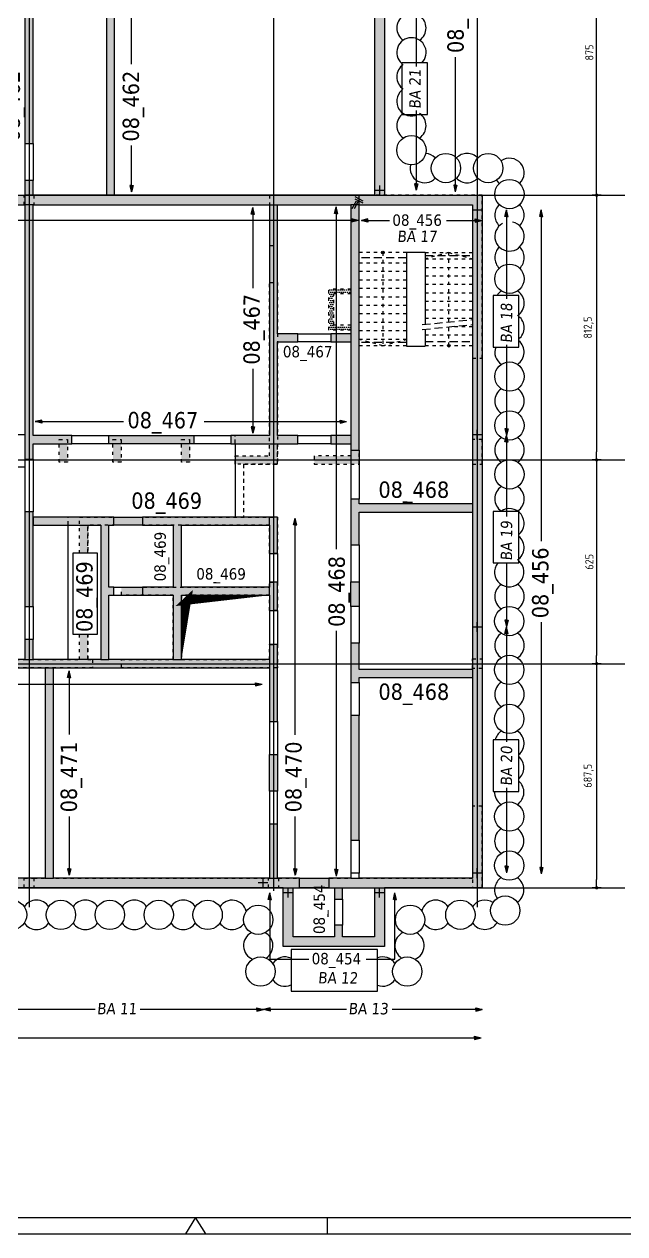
# Model space of a CAD drawing. Extents: x -95 to 84, y 0 to 59.
# Drawn here: x 36.79 to 55.21, y 0 to 37.11 of the extents above; entities that cross this region are included whole.
import ezdxf

# ---------------------------------------------------------------- set-up
doc = ezdxf.new("R2010")
doc.units = 0
for name, pattern in [('AUSGEZOGEN', [1000.01, 1000, 0.01]), ('DOT', [0.175, 0.05, -0.125]), ('HIDDEN', [0.375, 0.25, -0.125]), ('HIDDEN2', [0.187, 0.125, -0.062]), ('PUNKT', [0.175, 0.05, -0.125])]:
    doc.linetypes.add(name, pattern=pattern)
for name, color, linetype in [('1.UG', 7, 'Continuous'), ('ACHSEN', 7, 'Continuous'), ('AFU', 7, 'Continuous'), ('BETON', 7, 'Continuous'), ('Brüstung 1.UG', 7, 'Continuous'), ('DRUEBER', 7, 'Continuous'), ('grau_dunkel', 7, 'Continuous'), ('grau_mittel', 7, 'Continuous'), ('HILFE', 7, 'Continuous'), ('MASSE', 7, 'Continuous'), ('OBJEKT', 7, 'Continuous'), ('RAHMEN', 7, 'Continuous'), ('RND', 7, 'Continuous'), ('TEXT', 7, 'Continuous'), ('Verbau', 7, 'Continuous'), ('VERDECKT', 7, 'Continuous')]:
    doc.layers.add(name, color=color, linetype=linetype)
doc.layers.add('NOPLOT', color=7, linetype='Continuous', plot=False)
doc.styles.add('helv', font='tahoma.ttf')
doc.styles.add('txt', font='isocp.shx')
doc.dimstyles.new('DOT_I', dxfattribs={"dimtxt": 0.25, "dimasz": 0.25, "dimexe": 0.1, "dimexo": 0.3, "dimgap": 0.1, "dimtad": 1, "dimdec": 3, "dimzin": 3, "dimtxsty": 'txt', "dimblk": 'DOT', "dimblk1": 'DOT', "dimblk2": 'DOT', "dimsah": 1, "dimcen": 0.1, "dimse1": 1, "dimse2": 1, "dimazin": 0, "dimtfac": 1, "dimtdec": 4, "dimtix": 1, "dimtmove": 2, "dimatfit": 3, "dimfxl": 0, "dimtvp": 1, "dimtolj": 1, "dimtzin": 0, "dimarcsym": 0})

# ---------------------------------------------------------------- blocks, each defined once
blk = doc.blocks.new('DINA1')
at = {"layer": 'RAHMEN', "color": 5}
blk.add_line((2, 0.5), (83.6, 0.5), dxfattribs=at)
at = {"layer": 'RAHMEN', "color": 7, "linetype": 'Continuous'}
for p, q in [((42.05, 0.5), (41.74, 0)), ((42.36, 0), (42.05, 0.5))]:
    blk.add_line(p, q, dxfattribs=at)
at = {"layer": 'RAHMEN', "color": 7}
blk.add_line((46.1, 0), (46.1, 0.5), dxfattribs=at)
at = {"layer": 'RAHMEN'}
blk.add_line((0, 0), (84.1, 0), dxfattribs=at)
blk = doc.blocks.new('2.UG')
at = {"color": 0, "linetype": 'ByBlock', "lineweight": -2}
for points in [[(3.26, 29.035), (3.26, 29.035), (3.26, 31.635), (11.33, 31.635), (11.33, 29.975), (17.87, 29.975), (17.87, 33.05), (36.05, 33.05), (36.05, 21.25), (39.05, 21.25), (39.05, 0), (36.05, 0), (36.05, -1.8), (32.95, -1.8), (32.95, 0), (0, 0), (0, 14.175), (0.05, 14.175), (0.05, 29.035)], [(35.75, 29.675), (35.75, 21.25), (27.775, 21.25), (27.775, 27.48)], [(25.025, 27.3), (25.025, 22.835), (25.275, 22.835), (25.275, 27.05)], [(27.525, 27.05), (27.525, 21.25), (25.275, 21.25), (25.275, 21.7), (25.025, 21.7), (25.025, 13.155), (25.275, 13.155), (25.275, 13.625), (26.46, 13.625), (26.46, 13.875), (25.275, 13.875), (25.275, 20.95), (32.525, 20.95), (32.525, 13.875), (31.345, 13.875), (31.345, 13.625), (33.395, 13.625), (33.395, 13.875), (32.775, 13.875), (32.775, 16.75), (33.395, 16.75), (33.395, 17), (32.775, 17), (32.775, 20.95), (35.025, 20.95), (35.025, 17), (34.405, 17), (34.405, 16.75), (35.025, 16.75), (35.025, 13.875), (34.405, 13.875), (34.405, 13.625), (35.025, 13.625), (35.025, 13.425), (35.275, 13.425), (35.275, 20.95), (38.75, 20.95), (38.75, 11.775), (35.275, 11.775), (35.275, 11.925), (35.025, 11.925), (35.025, 10.525), (35.275, 10.525), (35.275, 11.525), (38.75, 11.525), (38.75, 6.7), (35.275, 6.7), (35.275, 7.5), (35.025, 7.5), (35.025, 6.3), (35.275, 6.3), (35.275, 6.45), (38.75, 6.45), (38.75, 0.3), (35.275, 0.3), (35.275, 0.45), (35.025, 0.45), (35.025, 0.3), (34.35, 0.3), (34.35, 0), (34.515, 0), (34.515, -0.35), (34.765, -0.35), (34.765, 0), (35.75, 0), (35.75, -1.5), (34.765, -1.5), (34.765, -1.15), (34.515, -1.15), (34.515, -1.5), (33.25, -1.5), (33.25, 0), (33.45, 0), (33.45, 0.3), (32.775, 0.3), (32.775, 1.955), (32.525, 1.955), (32.525, 0.3), (25.9, 0.3), (25.9, 6.75), (32.525, 6.75), (32.525, 5.1), (32.775, 5.1), (32.775, 7.46), (32.525, 7.46), (32.525, 7), (29.825, 7), (29.825, 8.975), (32.525, 8.975), (32.525, 8.51), (32.775, 8.51), (32.775, 9.375), (32.525, 9.375), (32.525, 9.225), (29.825, 9.225), (29.825, 11.125), (32.525, 11.125), (32.525, 10.26), (32.775, 10.26), (32.775, 11.375), (28.635, 11.375), (28.635, 11.125), (29.575, 11.125), (29.575, 9.225), (28.635, 9.225), (28.635, 8.975), (29.575, 8.975), (29.575, 7), (27.6, 7), (27.6, 8.975), (27.75, 8.975), (27.75, 9.225), (27.6, 9.225), (27.6, 11.125), (27.75, 11.125), (27.75, 11.375), (25.275, 11.375), (25.275, 11.53), (25.025, 11.53), (25.025, 8.63), (25.275, 8.63), (25.275, 11.125), (27.35, 11.125), (27.35, 7), (25.275, 7), (25.275, 7.62), (25.025, 7.62), (25.025, 7), (15.02, 7)], [(15.02, 6.75), (25.65, 6.75), (25.65, 0.3), (12.775, 0.3)]]:
    blk.add_lwpolyline(points, dxfattribs=at)
for points in [[(27.595, 13.875), (30.21, 13.875), (30.21, 13.625), (27.595, 13.625)], [(35.025, 9.39), (35.275, 9.39), (35.275, 8.635), (35.025, 8.635)], [(35.275, 5.29), (35.025, 5.29), (35.025, 1.46), (35.275, 1.46)], [(32.525, 4.09), (32.775, 4.09), (32.775, 2.965), (32.525, 2.965)]]:
    blk.add_lwpolyline(points, close=True, dxfattribs=at)
blk = doc.blocks.new('Pfeillinie')
at = {"layer": 'TEXT', "linetype": 'Continuous'}
blk.add_hatch(color=7, dxfattribs=at).paths.add_polyline_path([(0, 0), (-0.8, 0.2), (-0.8, 0), (-0.8, -0.2)])
at = {"layer": 'TEXT', "color": 7, "linetype": 'Continuous'}
for p, q in [((-0.8, 0), (-0.8, 0.2)), ((-0.8, 0.2), (0, 0)), ((-0.8, 0), (-0.8, -0.2)), ((-0.8, -0.2), (0, 0))]:
    blk.add_line(p, q, dxfattribs=at)
blk = doc.blocks.new('af-symbol')
at = {"layer": 'HILFE', "color": 102, "linetype": 'AUSGEZOGEN'}
for p, q in [((-0.165, -0.2), (0.051, 0.2)), ((-0.051, -0.2), (0.165, 0.2))]:
    blk.add_line(p, q, dxfattribs=at)
blk = doc.blocks.new('DOT')
at = {"layer": 'MASSE', "color": 7, "linetype": 'Continuous'}
for p, q in [((0, 0), (-1, 0)), ((0, 0.54), (0, -0.54))]:
    blk.add_line(p, q, dxfattribs=at)
at = {"layer": 'MASSE', "color": 7, "linetype": 'Continuous', "const_width": 0.2}
blk.add_lwpolyline([(-0.1, 0, 1), (0.1, 0, 1)], format="xyb", close=True, dxfattribs=at)
blk = doc.blocks.new('*D17')
at = {"layer": 'Defpoints', "color": 0, "linetype": 'AUSGEZOGEN', "transparency": 16777216}
for p in [(54.351, 40.616), (54.351, 40.616), (54.351, 31.866)]:
    blk.add_point(p, dxfattribs=at)
at = {"layer": 'MASSE', "color": 0, "linetype": 'AUSGEZOGEN', "lineweight": -2, "transparency": 16777216}
blk.add_line((54.351, 32.116), (54.351, 40.366), dxfattribs=at)
at = {"layer": 'MASSE', "color": 0, "linetype": 'AUSGEZOGEN', "lineweight": -2, "transparency": 16777216, "xscale": 0.25, "yscale": 0.25, "zscale": 0.25}
for p, rotation in [((54.351, 40.616), 90), ((54.351, 31.866), 270)]:
    blk.add_blockref('DOT', p, dxfattribs=dict(at, rotation=rotation))
at = {"layer": 'MASSE', "color": 0, "linetype": 'AUSGEZOGEN', "transparency": 16777216, "insert": (54.126, 36.241), "char_height": 0.25, "attachment_point": 5, "rotation": 90, "style": 'txt'}
blk.add_mtext('\\A1;875', dxfattribs=at)
blk = doc.blocks.new('*D18')
at = {"layer": 'Defpoints', "color": 0, "linetype": 'AUSGEZOGEN', "transparency": 16777216}
for p in [(54.351, 31.866), (54.351, 23.741), (54.351, 23.741)]:
    blk.add_point(p, dxfattribs=at)
at = {"layer": 'MASSE', "color": 0, "linetype": 'AUSGEZOGEN', "lineweight": -2, "transparency": 16777216}
blk.add_line((54.351, 31.616), (54.351, 23.991), dxfattribs=at)
at = {"layer": 'MASSE', "color": 0, "linetype": 'AUSGEZOGEN', "lineweight": -2, "transparency": 16777216, "xscale": 0.25, "yscale": 0.25, "zscale": 0.25}
for p, rotation in [((54.351, 31.866), 90), ((54.351, 23.741), 270)]:
    blk.add_blockref('DOT', p, dxfattribs=dict(at, rotation=rotation))
at = {"layer": 'MASSE', "color": 0, "linetype": 'AUSGEZOGEN', "transparency": 16777216, "insert": (54.107, 27.803), "char_height": 0.25, "attachment_point": 5, "rotation": 90, "style": 'txt'}
blk.add_mtext('\\A1;812,5', dxfattribs=at)
blk = doc.blocks.new('*D19')
at = {"layer": 'Defpoints', "color": 0, "linetype": 'AUSGEZOGEN', "transparency": 16777216}
for p in [(54.351, 23.741), (54.351, 17.491), (54.351, 17.491)]:
    blk.add_point(p, dxfattribs=at)
at = {"layer": 'MASSE', "color": 0, "linetype": 'AUSGEZOGEN', "lineweight": -2, "transparency": 16777216}
blk.add_line((54.351, 23.491), (54.351, 17.741), dxfattribs=at)
at = {"layer": 'MASSE', "color": 0, "linetype": 'AUSGEZOGEN', "lineweight": -2, "transparency": 16777216, "xscale": 0.25, "yscale": 0.25, "zscale": 0.25}
for p, rotation in [((54.351, 23.741), 90), ((54.351, 17.491), 270)]:
    blk.add_blockref('DOT', p, dxfattribs=dict(at, rotation=rotation))
at = {"layer": 'MASSE', "color": 0, "linetype": 'AUSGEZOGEN', "transparency": 16777216, "insert": (54.126, 20.616), "char_height": 0.25, "attachment_point": 5, "rotation": 90, "style": 'txt'}
blk.add_mtext('\\A1;625', dxfattribs=at)
blk = doc.blocks.new('*D20')
at = {"layer": 'Defpoints', "color": 0, "linetype": 'AUSGEZOGEN', "transparency": 16777216}
for p in [(54.351, 17.491), (54.351, 10.616), (54.351, 10.616)]:
    blk.add_point(p, dxfattribs=at)
at = {"layer": 'MASSE', "color": 0, "linetype": 'AUSGEZOGEN', "lineweight": -2, "transparency": 16777216}
blk.add_line((54.351, 17.241), (54.351, 10.866), dxfattribs=at)
at = {"layer": 'MASSE', "color": 0, "linetype": 'AUSGEZOGEN', "lineweight": -2, "transparency": 16777216, "xscale": 0.25, "yscale": 0.25, "zscale": 0.25}
for p, rotation in [((54.351, 17.491), 90), ((54.351, 10.616), 270)]:
    blk.add_blockref('DOT', p, dxfattribs=dict(at, rotation=rotation))
at = {"layer": 'MASSE', "color": 0, "linetype": 'AUSGEZOGEN', "transparency": 16777216, "insert": (54.107, 14.053), "char_height": 0.25, "attachment_point": 5, "rotation": 90, "style": 'txt'}
blk.add_mtext('\\A1;687,5', dxfattribs=at)

msp = doc.modelspace()

# ---------------------------------------------------------------- hatches: boundary and pattern name
at = {"layer": '1.UG', "linetype": 'DOT'}
h = msp.add_hatch(dxfattribs=at)
h.set_pattern_fill('DOTS', scale=0.06, double=1)
h.paths.add_polyline_path([(39.7751, 19.8406), (39.7751, 19.5906), (41.3651, 19.5906), (41.3651, 17.6156), (39.7751, 17.6156), (39.7751, 17.3656), (44.5651, 17.3656), (44.5651, 18.0756), (44.3151, 18.0756), (44.3151, 17.6156), (41.6151, 17.6156), (41.6151, 19.5906), (44.3151, 19.5906), (44.3151, 19.1256), (44.5651, 19.1256), (44.5651, 19.9903), (44.3151, 19.9903), (44.3151, 19.8406)], flags=17)
h.paths.add_polyline_path([(20.7401, 17.3656), (20.7401, 17.6156), (16.9751, 17.6156), (16.9751, 17.3656)], flags=17)
h.paths.add_polyline_path([(15.8651, 15.7426), (15.5651, 15.7426), (15.5651, 12.0156), (15.0901, 12.0156), (15.0901, 11.7156), (15.5651, 11.7156), (15.5651, 10.6156), (15.8651, 10.6156)])
h.paths.add_polyline_path([(11.4101, 17.7106), (11.4101, 17.4106), (11.8651, 17.4106), (11.8651, 10.6156), (12.0751, 10.6156), (12.0751, 11.7156), (12.6151, 11.7156), (12.6151, 12.0156), (12.0751, 12.0156), (12.0751, 17.7106)])
h.paths.add_polyline_path([(12.0751, 19.7606), (12.0751, 31.5656), (15.5651, 31.5656), (15.5651, 23.6156), (16.9401, 23.6156), (16.9401, 23.8656), (15.8151, 23.8656), (15.8151, 31.5656), (18.0651, 31.5656), (18.0651, 30.3256), (18.3151, 30.3256), (18.3151, 31.8656), (11.9151, 31.8656), (11.9151, 24.7906), (11.8651, 24.7906), (11.8651, 20.0606), (11.4101, 20.0606), (11.4101, 19.7606)])
h.paths.add_polyline_path([(18.3151, 29.1906), (18.0651, 29.1906), (18.0651, 23.6156), (18.3151, 23.6156)])
h.paths.add_polyline_path([(22.0901, 10.9156), (21.7901, 10.9156), (21.7901, 10.6156), (22.0901, 10.6156)])
h.paths.add_polyline_path([(29.2901, 10.9156), (29.2901, 10.6156), (29.5901, 10.6156), (29.5901, 10.9156)])
h.paths.add_polyline_path([(36.7901, 10.9156), (36.7901, 10.6156), (37.0901, 10.6156), (37.0901, 10.9156)])
h.paths.add_polyline_path([(44.5901, 10.6156), (44.5901, 10.9156), (44.2901, 10.9156), (44.2901, 10.6156)])
h.paths.add_polyline_path([(50.5401, 10.6156), (50.8401, 10.6156), (50.8401, 13.1156), (50.5401, 13.1156)])
h.paths.add_polyline_path([(50.5401, 17.6406), (50.5401, 17.3406), (50.8401, 17.3406), (50.8401, 17.6406)])
h.paths.add_polyline_path([(50.8401, 24.3656), (50.5401, 24.3656), (50.5401, 23.6156), (50.8401, 23.6156)])
h.paths.add_polyline_path([(50.8401, 31.8656), (44.3151, 31.8656), (44.3151, 30.3256), (44.5651, 30.3256), (44.5651, 31.5656), (46.8151, 31.5656), (46.8151, 23.8656), (45.6901, 23.8656), (45.6901, 23.6156), (47.0651, 23.6156), (47.0651, 31.5656), (50.5401, 31.5656), (50.5401, 26.8656), (50.8401, 26.8656)])
h.paths.add_polyline_path([(44.3151, 23.8656), (43.2651, 23.8656), (43.2651, 23.6156), (44.5651, 23.6156), (44.5651, 29.1906), (44.3151, 29.1906)])
h.paths.add_polyline_path([(41.6151, 23.6706), (41.8651, 23.6706), (41.8651, 24.3656), (41.6151, 24.3656)])
h.paths.add_polyline_path([(39.7651, 24.3656), (39.5151, 24.3656), (39.5151, 23.6706), (39.7651, 23.6706)])
h.paths.add_polyline_path([(38.1151, 24.3656), (37.8651, 24.3656), (37.8651, 23.6706), (38.1151, 23.6706)])
h.paths.add_polyline_path([(36.0151, 24.3656), (35.7651, 24.3656), (35.7651, 23.6706), (36.0151, 23.6706)])
h.paths.add_polyline_path([(34.1151, 23.6706), (34.3651, 23.6706), (34.3651, 24.3656), (34.1151, 24.3656)])
h.paths.add_polyline_path([(32.0151, 23.6706), (32.2651, 23.6706), (32.2651, 24.3656), (32.0151, 24.3656)])
h.paths.add_polyline_path([(30.3651, 23.6706), (30.6151, 23.6706), (30.6151, 24.3656), (30.3651, 24.3656)])
h.paths.add_polyline_path([(28.5151, 24.3656), (28.2651, 24.3656), (28.2651, 23.6706), (28.5151, 23.6706)])
h.paths.add_polyline_path([(26.6151, 23.6706), (26.8651, 23.6706), (26.8651, 24.3656), (26.6151, 24.3656)])
h.paths.add_polyline_path([(24.5151, 23.6706), (24.7651, 23.6706), (24.7651, 24.3656), (24.5151, 24.3656)])
h.paths.add_polyline_path([(23.1151, 24.3656), (22.8651, 24.3656), (22.8651, 23.6706), (23.1151, 23.6706)])
h.paths.add_polyline_path([(21.0151, 24.3656), (20.7651, 24.3656), (20.7651, 23.6706), (21.0151, 23.6706)])
h.paths.add_polyline_path([(22.0901, 31.8656), (21.7901, 31.8656), (21.7901, 31.5656), (22.0901, 31.5656)])
h.paths.add_polyline_path([(29.2901, 31.5656), (29.5901, 31.5656), (29.5901, 31.8656), (29.2901, 31.8656)])
h.paths.add_polyline_path([(37.0901, 31.8656), (36.7901, 31.8656), (36.7901, 31.5656), (37.0901, 31.5656)])
h.paths.add_polyline_path([(38.4901, 20.8778), (38.7401, 20.8778), (38.7401, 21.7406), (44.3151, 21.7406), (44.3151, 20.8753), (44.5651, 20.8753), (44.5651, 21.9906), (38.4901, 21.9906)])
h.paths.add_polyline_path([(38.7401, 18.4008), (38.4901, 18.4008), (38.4901, 17.6156), (26.4151, 17.6156), (26.4151, 21.7406), (27.6151, 21.7406), (27.6151, 21.9906), (24.8501, 21.9906), (24.8501, 21.7406), (25.0001, 21.7406), (25.0001, 20.5506), (22.1501, 20.5506), (22.1501, 21.7406), (23.9651, 21.7406), (23.9651, 21.9906), (15.5651, 21.9906), (15.5651, 17.3656), (15.9651, 17.3656), (15.9651, 17.6156), (15.8151, 17.6156), (15.8151, 21.7406), (21.9001, 21.7406), (21.9001, 17.6156), (21.7501, 17.6156), (21.7501, 17.3656), (22.3001, 17.3656), (22.3001, 17.6156), (22.1501, 17.6156), (22.1501, 20.3006), (25.2501, 20.3006), (25.2501, 21.7406), (26.1651, 21.7406), (26.1651, 17.6156), (23.3101, 17.6156), (23.3101, 17.3656), (38.8901, 17.3656), (38.8901, 17.6156), (38.7401, 17.6156)])
h = msp.add_hatch(dxfattribs=at)
h.set_pattern_fill('DOTS', scale=0.04, double=1)
h.paths.add_polyline_path([(46.1351, 27.7256), (46.8151, 27.7256), (46.8151, 27.8756), (46.2851, 27.8756), (46.2851, 28.8356), (46.8151, 28.8356), (46.8151, 28.9856), (46.1351, 28.9856)])
at = {"layer": 'Brüstung 1.UG', "linetype": 'DOT'}
h = msp.add_hatch(dxfattribs=at)
h.set_pattern_fill('DOTS', color=102, scale=0.06, double=1)
h.paths.add_polyline_path([(21.7901, 31.5656), (21.7901, 31.8656), (18.3151, 31.8656), (18.3151, 31.5656)])
h.paths.add_polyline_path([(29.2901, 31.5656), (29.2901, 31.8656), (22.0901, 31.8656), (22.0901, 31.5656)])
h.paths.add_polyline_path([(36.7901, 31.5656), (36.7901, 31.8656), (29.5901, 31.8656), (29.5901, 31.5656)])
h.paths.add_polyline_path([(44.3151, 31.5656), (44.3151, 31.8656), (37.0901, 31.8656), (37.0901, 31.5656)])
h.paths.add_polyline_path([(50.8401, 23.6156), (50.5401, 23.6156), (50.5401, 17.6406), (50.8401, 17.6406)])
h.paths.add_polyline_path([(50.8401, 17.3406), (50.5401, 17.3406), (50.5401, 13.1156), (50.8401, 13.1156)])
h.paths.add_polyline_path([(50.5401, 10.6156), (50.5401, 10.9156), (44.5901, 10.9156), (44.5901, 10.6156)])
h.paths.add_polyline_path([(44.2901, 10.6156), (44.2901, 10.9156), (37.0901, 10.9156), (37.0901, 10.6156)])
h.paths.add_polyline_path([(29.5901, 10.9156), (29.5901, 10.6156), (36.7901, 10.6156), (36.7901, 10.9156)])
h.paths.add_polyline_path([(29.2901, 10.6156), (29.2901, 10.9156), (22.0901, 10.9156), (22.0901, 10.6156)])
h.paths.add_polyline_path([(15.8651, 10.9156), (15.8651, 10.6156), (21.7901, 10.6156), (21.7901, 10.9156)])
at = {"layer": 'grau_mittel', "linetype": 'AUSGEZOGEN'}
h = msp.add_hatch(color=45, dxfattribs=at)
h.paths.add_polyline_path([(47.8401, 43.2156), (47.5401, 43.2156), (47.5401, 40.5906), (47.5401, 40.2906), (47.5401, 37.6156), (47.8401, 37.6156)])
h.paths.add_polyline_path([(47.5401, 32.0156), (47.8401, 32.0156), (47.8401, 37.6156), (47.5401, 37.6156)])
h = msp.add_hatch(color=120, dxfattribs=at)
h.paths.add_polyline_path([(37.0651, 37.6656), (39.3151, 37.6656), (39.3151, 31.8656), (39.5651, 31.8656), (39.5651, 38.0956), (39.3151, 38.0956), (39.3151, 37.9156), (36.8151, 37.9156), (36.8151, 33.4506), (37.0651, 33.4506)])
h.paths.add_polyline_path([(37.0651, 32.3156), (36.8151, 32.3156), (36.8151, 31.8656), (37.0651, 31.8656)])
for color, points in [(151, [(50.5401, 31.5656), (50.5401, 31.4156), (50.8401, 31.4156), (50.8401, 31.8656), (47.8401, 31.8656), (47.8401, 32.0156), (47.5401, 32.0156), (47.5401, 31.8656), (47.0651, 31.8656), (47.0651, 31.5656)]), (45, [(42.0001, 24.2406), (42.0001, 24.4906), (39.3851, 24.4906), (39.3851, 24.2406)]), (120, [(47.0651, 22.3906), (47.0651, 22.5406), (46.8151, 22.5406), (46.8151, 21.1406), (47.0651, 21.1406), (47.0651, 22.1406), (50.5401, 22.1406), (50.5401, 22.3906)]), (240, [(37.0651, 21.9906), (37.0651, 21.7406), (39.1401, 21.7406), (39.1401, 17.6156), (39.3901, 17.6156), (39.3901, 19.5906), (39.5401, 19.5906), (39.5401, 19.8406), (39.3901, 19.8406), (39.3901, 21.7406), (39.5401, 21.7406), (39.5401, 21.9906)]), (240, [(44.3151, 21.7406), (44.3151, 21.9906), (40.4251, 21.9906), (40.4251, 21.7406), (41.3651, 21.7405), (41.3651, 19.8406), (40.4251, 19.8406), (40.4251, 19.5906), (41.3651, 19.5906), (41.3651, 17.6156), (41.6151, 17.6156), (41.6151, 19.5906), (44.3151, 19.5906), (44.3151, 19.8406), (41.6151, 19.8406), (41.6151, 21.7406)]), (120, [(46.8151, 19.2506), (47.0651, 19.2506), (47.0651, 20.0056), (46.8151, 20.0056)]), (120, [(47.0651, 17.3156), (47.0651, 18.1156), (46.8151, 18.1156), (46.8151, 16.9156), (47.0651, 16.9156), (47.0651, 17.0656), (50.5401, 17.0656), (50.5401, 17.3156)]), (50, [(26.8101, 17.6156), (26.8101, 17.3656), (37.4401, 17.3656), (37.6901, 17.3656), (44.3151, 17.3656), (44.3151, 17.6156), (41.6151, 17.6156), (41.3651, 17.6156), (39.3901, 17.6156), (39.1401, 17.6156), (37.0651, 17.6156), (36.8151, 17.6156)]), (120, [(46.8151, 12.0756), (47.0651, 12.0756), (47.0651, 15.9056), (46.8151, 15.9056)]), (92, [(44.7401, 10.6156), (44.7401, 10.4656), (45.0401, 10.4656), (45.0401, 10.6156), (45.2401, 10.6156), (45.2401, 10.9156), (44.5651, 10.9156), (44.3151, 10.9156), (44.1151, 10.9156), (44.1151, 10.6156)]), (92, [(50.8401, 10.6156), (50.8401, 11.0656), (50.5401, 11.0656), (50.5401, 10.9156), (47.0651, 10.9156), (46.8151, 10.9156), (46.1401, 10.9156), (46.1401, 10.6156), (46.3051, 10.6156), (46.3051, 10.2656), (46.5551, 10.2656), (46.5551, 10.6156), (47.5401, 10.6156), (47.5401, 10.4656), (47.8401, 10.4656), (47.8401, 10.6156)]), (92, [(47.8401, 10.4656), (47.5401, 10.4656), (47.5401, 9.1156), (46.5551, 9.1156), (46.5551, 9.4656), (46.3051, 9.4656), (46.3051, 9.1156), (45.0401, 9.1156), (45.0401, 10.4656), (44.7401, 10.4656), (44.7401, 8.8156), (47.8401, 8.8156)])]:
    msp.add_hatch(color=color, dxfattribs=at).paths.add_polyline_path(points)
h = msp.add_hatch(color=45, dxfattribs=at)
h.paths.add_polyline_path([(36.8151, 31.0944), (37.0651, 31.0944), (37.0651, 31.5656), (36.8151, 31.5656)])
h.paths.add_polyline_path([(37.0651, 31.0944), (36.8151, 31.0944), (36.8151, 23.7706), (37.0651, 23.7706), (37.0651, 24.2406), (38.2501, 24.2406), (38.2501, 24.4906), (37.0651, 24.4906)])
h = msp.add_hatch(color=45, dxfattribs=at)
h.paths.add_polyline_path([(44.5651, 24.4906), (44.5651, 24.9163), (44.3151, 24.9163), (44.3151, 24.4906), (43.1351, 24.4906), (43.1351, 24.2406), (45.1851, 24.2406), (45.1851, 24.4906)])
h.paths.add_polyline_path([(44.5651, 27.3656), (45.1851, 27.3656), (45.1851, 27.6156), (44.5651, 27.6156), (44.5651, 31.0944), (44.3151, 31.0944), (44.3151, 24.9163), (44.5651, 24.9163)])
h.paths.add_polyline_path([(44.3151, 31.0944), (44.5651, 31.0944), (44.5651, 31.5656), (44.3151, 31.5656)])
h = msp.add_hatch(color=45, dxfattribs=at)
h.paths.add_polyline_path([(46.3648, 27.6156), (46.1951, 27.6156), (46.1951, 27.3656), (46.3648, 27.3656)])
h.paths.add_polyline_path([(46.8151, 27.3656), (46.8151, 27.6156), (46.3648, 27.6156), (46.3648, 27.3656)])
h = msp.add_hatch(color=45, dxfattribs=at)
h.paths.add_polyline_path([(46.3648, 24.4906), (46.1951, 24.4906), (46.1951, 24.2406), (46.3648, 24.2406)])
h.paths.add_polyline_path([(46.8151, 24.2406), (46.8151, 24.4906), (46.3648, 24.4906), (46.3648, 24.2406)])
h = msp.add_hatch(color=45, dxfattribs=at)
h.paths.add_polyline_path([(36.8151, 17.6156), (37.0651, 17.6156), (37.0651, 18.2356), (36.8151, 18.2356)])
h.paths.add_polyline_path([(37.0651, 21.7406), (37.0651, 21.9906), (37.0651, 22.1456), (36.8151, 22.1456), (36.8151, 19.2456), (37.0651, 19.2456)])
h = msp.add_hatch(color=50, dxfattribs=at)
h.paths.add_polyline_path([(44.3151, 20.8756), (44.5651, 20.8756), (44.5651, 21.9906), (44.3151, 21.9906), (44.3151, 21.7406)])
h.paths.add_polyline_path([(44.3151, 19.1256), (44.5651, 19.1256), (44.5651, 19.9906), (44.3151, 19.9906), (44.3151, 19.8406), (44.3151, 19.5906)])
h.paths.add_polyline_path([(44.5651, 18.0756), (44.3151, 18.0756), (44.3151, 17.6156), (44.3151, 17.3656), (44.3151, 15.7156), (44.5651, 15.7156)])
h.paths.add_polyline_path([(44.5651, 14.7056), (44.3151, 14.7056), (44.3151, 13.5806), (44.5651, 13.5806)])
h.paths.add_polyline_path([(44.5651, 12.5706), (44.3151, 12.5706), (44.3151, 10.9156), (44.5651, 10.9156)])
h = msp.add_hatch(color=170, dxfattribs=at)
h.paths.add_polyline_path([(37.4401, 10.9156), (37.6901, 10.9156), (37.6901, 16.858), (37.4401, 16.858)])
h.paths.add_polyline_path([(37.4401, 16.858), (37.6901, 16.858), (37.6901, 17.3656), (37.4401, 17.3656)])
h = msp.add_hatch(color=92, dxfattribs=at)
h.paths.add_polyline_path([(44.1151, 10.6156), (44.1151, 10.9156), (37.6901, 10.9156), (37.4401, 10.9156), (35.4401, 10.9156), (35.4401, 10.6156)])
h.paths.add_polyline_path([(35.4401, 10.6156), (35.4401, 10.9156), (26.8151, 10.9156), (26.8151, 10.6156)])
h.paths.add_polyline_path([(24.5651, 10.9156), (24.3151, 10.9156), (19.9401, 10.9156), (19.9401, 10.6156), (26.8151, 10.6156), (26.8151, 10.9156)])
h.paths.add_polyline_path([(19.9401, 10.6156), (19.9401, 10.9156), (18.3151, 10.9156), (18.0651, 10.9156), (12.1401, 10.9156), (12.1401, 11.0656), (11.7901, 11.0656), (11.7901, 10.6156)])

# ---------------------------------------------------------------- linework, layer by layer
at = {"layer": '1.UG', "color": 0, "linetype": 'DOT', "lineweight": -2}
for points in [[(36.7901, 31.8656), (37.0901, 31.8656), (37.0901, 31.5656), (36.7901, 31.5656)], [(37.8651, 24.3656), (38.1151, 24.3656), (38.1151, 23.6706), (37.8651, 23.6706)], [(39.5151, 24.3656), (39.7651, 24.3656), (39.7651, 23.6706), (39.5151, 23.6706)], [(41.6151, 24.3656), (41.8651, 24.3656), (41.8651, 23.6706), (41.6151, 23.6706)], [(50.8401, 24.3656), (50.5401, 24.3656), (50.5401, 23.6156), (50.8401, 23.6156)], [(50.5401, 17.6406), (50.8401, 17.6406), (50.8401, 17.3406), (50.5401, 17.3406)], [(50.5401, 10.6156), (50.8401, 10.6156), (50.8401, 13.1156), (50.5401, 13.1156)], [(36.7901, 10.9156), (37.0901, 10.9156), (37.0901, 10.6156), (36.7901, 10.6156)], [(44.2901, 10.9156), (44.5901, 10.9156), (44.5901, 10.6156), (44.2901, 10.6156)]]:
    msp.add_lwpolyline(points, close=True, dxfattribs=at)
for points in [[(50.8401, 26.8656), (50.8401, 31.8656), (44.3151, 31.8656), (44.3151, 30.3256), (44.5651, 30.3256), (44.5651, 31.5656), (46.8151, 31.5656), (46.8151, 23.8656), (45.6901, 23.8656), (45.6901, 23.6156), (47.0651, 23.6156), (47.0651, 31.5656), (50.5401, 31.5656), (50.5401, 26.8656), (50.8401, 26.8656)], [(44.3151, 29.1906), (44.5651, 29.1906), (44.5651, 23.6156), (43.2651, 23.6156), (43.2651, 23.8656), (44.3151, 23.8656), (44.3151, 29.1906)], [(15.5651, 21.9906), (23.9651, 21.9906), (23.9651, 21.7406), (22.1501, 21.7406), (22.1501, 20.5506), (25.0001, 20.5506), (25.0001, 21.7406), (24.8501, 21.7406), (24.8501, 21.9906), (27.6151, 21.9906), (27.6151, 21.7406), (26.4151, 21.7406), (26.4151, 17.6156), (38.4901, 17.6156), (38.4901, 18.4008)], [(38.7401, 18.4008), (38.7401, 17.6156), (38.8901, 17.6156), (38.8901, 17.3656), (23.3101, 17.3656), (23.3101, 17.6156), (26.1651, 17.6156), (26.1651, 21.7406), (25.2501, 21.7406), (25.2501, 20.3006), (22.1501, 20.3006), (22.1501, 17.6156), (22.3001, 17.6156), (22.3001, 17.3656), (21.7501, 17.3656), (21.7501, 17.6156), (21.9001, 17.6156), (21.9001, 21.7406), (15.8151, 21.7406), (15.8151, 17.6156), (15.9651, 17.6156), (15.9651, 17.3656), (15.5651, 17.3656), (15.5651, 21.9906)], [(38.4901, 20.8778), (38.4901, 21.9906), (44.5651, 21.9906), (44.5651, 20.8753), (44.3151, 20.8753), (44.3151, 21.7406), (38.7401, 21.7406), (38.7401, 20.8778)], [(39.7751, 19.8406), (44.3151, 19.8406), (44.3151, 19.9903), (44.5651, 19.9903), (44.5651, 19.1256), (44.3151, 19.1256), (44.3151, 19.5906), (41.6151, 19.5906), (41.6151, 17.6156), (44.3151, 17.6156), (44.3151, 18.0756), (44.5651, 18.0756), (44.5651, 17.3656), (39.7751, 17.3656), (39.7751, 17.6156), (41.3651, 17.6156), (41.3651, 19.5906), (39.7751, 19.5906), (39.7751, 19.8406)]]:
    msp.add_lwpolyline(points, dxfattribs=at)
at = {"layer": 'ACHSEN', "color": 140, "linetype": 'AUSGEZOGEN'}
for p, q in [((36.9401, 47.7202), (36.9401, 10.0234)), ((44.4401, 47.7202), (44.4401, 10.5245)), ((50.6901, 47.7202), (50.6901, 10.0234)), ((10.1401, 31.8656), (55.2147, 31.8656)), ((10.1401, 23.7406), (55.2147, 23.7406)), ((10.1401, 17.4906), (55.2147, 17.4906)), ((10.1401, 10.6156), (55.2147, 10.6156))]:
    msp.add_line(p, q, dxfattribs=at)
at = {"layer": 'AFU', "color": 102, "linetype": 'AUSGEZOGEN'}
for p, q in [((47.5401, 32.0156), (47.8401, 32.0156)), ((47.5401, 32.0156), (47.8401, 32.0156)), ((47.0651, 31.5656), (46.8151, 31.5656)), ((47.0651, 31.5656), (47.0651, 31.8656)), ((50.5401, 31.4156), (50.8401, 31.4156)), ((50.8401, 24.5156), (50.5401, 24.5156)), ((50.8401, 18.6156), (50.5401, 18.6156)), ((44.1151, 10.9156), (44.1151, 10.6156)), ((50.8401, 11.0656), (50.5401, 11.0656)), ((45.0401, 10.4656), (44.7401, 10.4656)), ((47.8401, 10.4656), (47.5401, 10.4656))]:
    msp.add_line(p, q, dxfattribs=at)
at = {"layer": 'AFU', "color": 5, "linetype": 'AUSGEZOGEN'}
for p, q in [((47.6901, 32.1656), (47.6901, 31.8656)), ((47.6901, 32.1656), (47.6901, 31.8656)), ((50.6901, 31.5656), (50.6901, 31.2656)), ((50.6901, 24.3656), (50.6901, 24.6656)), ((50.6901, 18.4656), (50.6901, 18.7656)), ((50.6901, 10.9156), (50.6901, 11.2156)), ((44.2651, 10.7656), (43.9651, 10.7656)), ((44.8901, 10.3156), (44.8901, 10.6156)), ((47.6901, 10.3156), (47.6901, 10.6156))]:
    msp.add_line(p, q, dxfattribs=at)
at = {"layer": 'Brüstung 1.UG', "color": 102, "linetype": 'DOT'}
for p, q in [((37.0901, 31.8656), (44.3151, 31.8656)), ((37.0901, 31.5656), (44.3151, 31.5656)), ((50.5401, 23.6156), (50.5401, 17.6406)), ((50.8401, 23.6156), (50.8401, 17.6406)), ((50.5401, 17.3406), (50.5401, 13.1156)), ((50.8401, 17.3406), (50.8401, 13.1156)), ((37.0901, 10.9156), (44.2901, 10.9156)), ((44.5901, 10.9156), (50.5401, 10.9156)), ((44.2901, 10.6156), (37.0901, 10.6156)), ((44.5901, 10.6156), (50.5401, 10.6156))]:
    msp.add_line(p, q, dxfattribs=at)
at = {"layer": 'DRUEBER', "color": 7, "linetype": 'DOT'}
for p, q in [((48.5151, 30.1056), (47.0651, 30.1056)), ((47.7901, 30.1056), (47.7901, 27.2456)), ((49.0901, 30.1056), (50.5401, 30.1056)), ((49.8151, 30.1056), (49.0901, 29.9106)), ((49.8151, 27.9862), (49.8151, 30.1056)), ((49.8151, 30.1056), (50.5401, 29.9106)), ((48.5151, 29.7806), (47.0651, 29.7806)), ((49.0901, 29.9106), (50.5401, 29.9106)), ((48.5151, 29.5206), (47.0651, 29.5206)), ((49.0901, 29.6506), (50.5401, 29.6506)), ((49.0901, 29.3906), (50.5401, 29.3906)), ((48.5151, 29.2606), (47.0651, 29.2606)), ((48.5151, 29.0006), (47.0651, 29.0006)), ((49.0901, 29.1306), (50.5401, 29.1306)), ((48.5151, 28.7406), (47.0651, 28.7406)), ((49.0901, 28.8706), (50.5401, 28.8706)), ((49.0901, 28.6106), (50.5401, 28.6106)), ((48.5151, 28.4806), (47.0651, 28.4806)), ((48.5151, 28.2206), (47.0651, 28.2206)), ((49.0901, 28.3506), (50.5401, 28.3506)), ((48.5151, 27.9606), (47.0651, 27.9606)), ((49.0901, 28.0906), (50.5401, 28.0906)), ((48.5151, 27.7006), (47.0651, 27.7006)), ((50.5401, 27.5706), (49.0901, 27.5706)), ((49.8151, 27.2456), (49.8151, 27.8245)), ((50.5401, 27.8306), (49.877, 27.8306)), ((48.5151, 27.4406), (47.0651, 27.4406)), ((47.7901, 27.2456), (47.0651, 27.4406)), ((48.5151, 27.2456), (47.0651, 27.2456)), ((47.7901, 27.2456), (48.5151, 27.4406)), ((50.5401, 27.2456), (49.0901, 27.2456))]:
    msp.add_line(p, q, dxfattribs=at)
at = {"layer": 'DRUEBER', "color": 7, "linetype": 'PUNKT'}
for p, q in [((46.1351, 27.7256), (46.1351, 28.9856)), ((46.8151, 28.9856), (46.1351, 28.9856)), ((46.2851, 27.8756), (46.2851, 28.8356)), ((46.8151, 28.8356), (46.2851, 28.8356)), ((46.8151, 27.8756), (46.2851, 27.8756)), ((46.8151, 27.7256), (46.1351, 27.7256))]:
    msp.add_line(p, q, dxfattribs=at)
at = {"layer": 'grau_dunkel', "color": 21}
msp.add_lwpolyline([(44.3151, 19.5906, 0, 0.31, 0), (41.624, 19.4359, 0, 0, 0), (41.7756, 19.5775, 0.3221, 0, 0), (41.6151, 17.6156, 0, 0, 0)], format="xyseb", dxfattribs=at)
at = {"layer": 'grau_mittel', "color": 120, "linetype": 'AUSGEZOGEN'}
for p, q in [((37.0651, 31.8656), (36.8151, 31.8656)), ((39.5651, 31.8656), (39.3151, 31.8656)), ((50.5401, 22.3906), (50.5401, 22.1406)), ((50.5401, 22.3906), (50.5401, 22.1406)), ((50.5401, 17.3156), (50.5401, 17.0656)), ((50.5401, 17.3156), (50.5401, 17.0656))]:
    msp.add_line(p, q, dxfattribs=at)
at = {"layer": 'grau_mittel', "color": 30, "linetype": 'AUSGEZOGEN'}
for p, q in [((37.0651, 31.5656), (36.8151, 31.5656)), ((44.3151, 31.5656), (44.5651, 31.5656))]:
    msp.add_line(p, q, dxfattribs=at)
at = {"layer": 'grau_mittel', "color": 45, "linetype": 'AUSGEZOGEN'}
for p, q in [((37.0651, 31.5656), (36.8151, 31.5656)), ((46.8151, 27.6156), (46.8151, 27.3656)), ((46.8151, 24.4906), (46.8151, 24.2406)), ((37.0651, 21.9906), (37.0651, 21.7406))]:
    msp.add_line(p, q, dxfattribs=at)
at = {"layer": 'grau_mittel', "color": 240, "linetype": 'AUSGEZOGEN'}
for p, q in [((37.0651, 21.7406), (37.0651, 21.9906)), ((44.3151, 21.7406), (44.3151, 21.9906)), ((44.3151, 19.5906), (44.3151, 19.8406)), ((39.1401, 17.6156), (39.3901, 17.6156)), ((41.3651, 17.6156), (41.6151, 17.6156))]:
    msp.add_line(p, q, dxfattribs=at)
at = {"layer": 'grau_mittel', "color": 50, "linetype": 'AUSGEZOGEN'}
for p, q in [((44.3151, 21.7406), (44.3151, 21.9906)), ((44.3151, 19.5906), (44.3151, 19.8406)), ((36.8151, 17.6156), (37.0651, 17.6156)), ((39.1401, 17.6156), (39.3901, 17.6156)), ((41.3651, 17.6156), (41.6151, 17.6156)), ((44.3151, 17.6156), (44.3151, 17.3656))]:
    msp.add_line(p, q, dxfattribs=at)
at = {"layer": 'grau_mittel', "color": 181, "linetype": 'AUSGEZOGEN'}
for p, q in [((37.4401, 17.3656), (37.6901, 17.3656)), ((37.4401, 10.9156), (37.6901, 10.9156))]:
    msp.add_line(p, q, dxfattribs=at)
at = {"layer": 'grau_mittel', "color": 80, "linetype": 'AUSGEZOGEN'}
for p, q in [((44.3151, 10.9156), (44.5651, 10.9156)), ((46.8151, 10.9156), (47.0651, 10.9156))]:
    msp.add_line(p, q, dxfattribs=at)
at = {"layer": 'grau_mittel', "color": 240, "linetype": 'AUSGEZOGEN'}
msp.add_solid([(36.8151, 31.8656), (36.8151, 31.5656), (47.0651, 31.8656), (47.0651, 31.5656)], dxfattribs=at)
at = {"layer": 'grau_mittel', "color": 120, "linetype": 'AUSGEZOGEN'}
msp.add_solid([(46.8151, 31.5656), (47.0651, 31.5656), (46.8151, 24.0406), (47.0651, 24.0406)], dxfattribs=at)
at = {"layer": 'grau_mittel', "color": 151, "linetype": 'AUSGEZOGEN'}
msp.add_solid([(50.5401, 31.4156), (50.8401, 31.4156), (50.5401, 11.0656), (50.8401, 11.0656)], dxfattribs=at)
at = {"layer": 'HILFE', "color": 102, "linetype": 'HIDDEN'}
for p, q in [((49.0008, 27.8939), (50.5401, 28.0466)), ((49.0008, 27.7436), (50.5401, 27.8964))]:
    msp.add_line(p, q, dxfattribs=at)
at = {"layer": 'NOPLOT', "color": 191, "linetype": 'AUSGEZOGEN'}
for points in [[(48.3708, 34.3407), (49.1585, 34.3407), (49.1585, 35.9231), (48.3708, 35.9231)], [(51.1742, 27.2052), (51.9618, 27.2052), (51.9618, 28.7877), (51.1742, 28.7877)], [(51.1742, 20.5819), (51.9618, 20.5819), (51.9618, 22.1644), (51.1742, 22.1644)], [(38.2821, 18.4008), (39.0394, 18.4008), (39.0394, 20.8778), (38.2821, 20.8778)], [(51.1742, 13.5684), (51.9618, 13.5684), (51.9618, 15.1508), (51.1742, 15.1508)], [(44.9789, 7.4458), (47.6309, 7.4458), (47.6309, 8.7254), (44.9789, 8.7254)]]:
    msp.add_lwpolyline(points, close=True, dxfattribs=at)
at = {"layer": 'OBJEKT', "color": 7, "linetype": 'AUSGEZOGEN'}
for p, q in [((36.8151, 33.4506), (36.8151, 32.3156)), ((37.0651, 33.4506), (37.0651, 32.3156)), ((34.5901, 31.5656), (36.8151, 31.5656)), ((48.5151, 30.1156), (48.5151, 27.2356)), ((48.5151, 30.1156), (49.0901, 30.1156)), ((49.0901, 30.1156), (49.0901, 27.9027)), ((45.1851, 27.6156), (46.1951, 27.6156)), ((49.0901, 27.7525), (49.0901, 27.2356)), ((46.1951, 27.3656), (45.1851, 27.3656)), ((48.5151, 27.2356), (49.0901, 27.2356)), ((34.5901, 24.5206), (36.8151, 24.5206)), ((38.2501, 24.4906), (39.3851, 24.4906)), ((39.3851, 24.2406), (38.2501, 24.2406)), ((42.0001, 24.4906), (43.1351, 24.4906)), ((43.1351, 24.2406), (42.0001, 24.2406)), ((43.2651, 24.2406), (43.2651, 21.9906)), ((45.1851, 24.4906), (46.1951, 24.4906)), ((46.1951, 24.2406), (45.1851, 24.2406)), ((36.8151, 23.7706), (36.8151, 22.1456)), ((37.0651, 23.7706), (37.0651, 22.1456)), ((46.8151, 24.0406), (46.8151, 22.5406)), ((47.0651, 24.0406), (47.0651, 22.5406)), ((36.8151, 23.5206), (34.5901, 23.5206)), ((39.5401, 21.9906), (40.4251, 21.9906)), ((38.14, 17.6156), (38.14, 21.7406)), ((40.4251, 21.7406), (39.5401, 21.7406)), ((44.3151, 20.8756), (44.3151, 19.9906)), ((44.5651, 20.8756), (44.5651, 19.9906)), ((46.8151, 21.1406), (46.8151, 20.0056)), ((47.0651, 21.1406), (47.0651, 20.0056)), ((39.5401, 19.8406), (40.4251, 19.8406)), ((39.5401, 19.5906), (40.4251, 19.5906)), ((36.8151, 19.2456), (36.8151, 18.2356)), ((37.0651, 19.2456), (37.0651, 18.2356)), ((44.3151, 19.1256), (44.3151, 18.0756)), ((44.5651, 19.1256), (44.5651, 18.0756)), ((46.8151, 19.2506), (46.8151, 18.1156)), ((47.0651, 19.2506), (47.0651, 18.1156)), ((46.8151, 16.9156), (46.8151, 15.9056)), ((47.0651, 16.9156), (47.0651, 15.9056)), ((44.3151, 15.7156), (44.3151, 14.7056)), ((44.5651, 15.7156), (44.5651, 14.7056)), ((44.3151, 13.5806), (44.3151, 12.5706)), ((44.5651, 12.5706), (44.5651, 13.5806)), ((46.8151, 12.0756), (46.8151, 11.0656)), ((47.0651, 12.0756), (47.0651, 11.0656)), ((45.2401, 10.9156), (46.1401, 10.9156)), ((46.1401, 10.6156), (45.2401, 10.6156)), ((46.3051, 10.2656), (46.3051, 9.4656)), ((46.5551, 10.2656), (46.5551, 9.4656))]:
    msp.add_line(p, q, dxfattribs=at)
at = {"layer": 'OBJEKT', "color": 7, "linetype": 'HIDDEN2'}
for p, q in [((34.5901, 31.8656), (37.0651, 31.8656)), ((43.2651, 24.2406), (43.2651, 24.4906)), ((44.5651, 23.6156), (44.5651, 24.2406)), ((43.5151, 23.6156), (43.5151, 21.9906)), ((43.5151, 23.6156), (44.5651, 23.6156)), ((38.14, 21.7406), (38.14, 21.9906)), ((38.7401, 20.8778), (38.7401, 21.7406)), ((38.7401, 17.6156), (38.7401, 18.4008))]:
    msp.add_line(p, q, dxfattribs=at)
at = {"layer": 'OBJEKT', "color": 7, "linetype": 'AUSGEZOGEN'}
for centre in [(47.7901, 30.1056), (49.8151, 27.2456)]:
    msp.add_circle(centre, 0.04, dxfattribs=at)
at = {"layer": 'RND', "color": 102, "linetype": 'AUSGEZOGEN'}
for points in [[(40.0833, 35.8803), (40.0833, 40.1829)], [(48.8131, 37.6156), (48.8131, 35.8112)], [(50.016, 36.1009), (50.016, 31.9719)], [(48.8131, 34.4585), (48.8131, 32.0156)], [(40.0833, 31.9635), (40.0833, 33.3855)], [(43.8063, 31.4856), (43.8063, 29.0147)], [(46.3648, 31.5038), (46.3648, 21.0013)], [(51.5866, 31.4146), (51.5866, 28.6836)], [(52.6535, 31.4143), (52.6535, 21.2522)], [(32.9525, 31.0944), (47.0344, 31.0944)], [(47.136, 31.0862), (47.9974, 31.0862)], [(49.7438, 31.0862), (50.8279, 31.0862)], [(51.5866, 27.2731), (51.5866, 24.4941)], [(43.8063, 26.5398), (43.8063, 24.5611)], [(37.1301, 24.9163), (39.8348, 24.9163)], [(42.3098, 24.9163), (46.6825, 24.9163)], [(51.5866, 24.4941), (51.5866, 22.0019)], [(45.1019, 15.3127), (45.1019, 21.9548)], [(51.5866, 20.5952), (51.5866, 18.6217)], [(51.5866, 18.6217), (51.5866, 15.0942)], [(52.6535, 18.7604), (52.6535, 11.0404)], [(46.3648, 18.4954), (46.3648, 10.9743)], [(38.1734, 17.2722), (38.1734, 15.3151)], [(32.9731, 16.858), (44.0909, 16.858)], [(51.5866, 13.6866), (51.5866, 11.0748)], [(38.1734, 12.8069), (38.1734, 11.002)], [(45.1019, 11.0012), (45.1019, 12.8068)], [(44.3248, 10.4602), (44.3248, 8.4283), (45.5223, 8.4283)], [(47.2818, 8.4283), (48.1651, 8.4283), (48.1651, 10.4593)], [(38.9688, 6.8794), (35.4489, 6.8794)], [(44.1327, 6.8794), (40.3491, 6.8794)], [(46.6799, 6.8794), (44.1327, 6.8794)], [(50.8431, 6.8794), (48.0797, 6.8794)], [(33.659, 6.0164), (50.8044, 6.0164)]]:
    msp.add_lwpolyline(points, dxfattribs=at)
at = {"layer": 'Verbau', "color": 9}
for centre in [(48.6701, 33.2456), (49.7271, 32.6956), (51.0271, 32.6956), (51.6771, 31.8993), (51.6771, 29.2993), (51.6771, 26.2993), (51.6771, 24.7993), (51.6771, 23.2993), (51.6701, 18.7993), (51.6701, 17.2993), (51.6701, 15.7993), (51.6701, 12.7993), (51.6701, 11.2993), (36.4185, 9.7856), (37.9185, 9.7856), (39.4185, 9.7856), (40.9185, 9.7856), (42.4185, 9.7856), (43.9701, 9.6356), (48.6301, 9.6356), (50.1701, 9.787), (51.5467, 9.9174), (44.0401, 8.0456), (48.5401, 8.0456)]:
    msp.add_circle(centre, 0.45, dxfattribs=at)
for centre, start, end in [((48.6701, 36.9956), 123.55731, 236.44269), ((48.6701, 36.9956), 303.55731, 56.44269), ((48.6701, 36.2456), 314.2216, 228.30914), ((48.6701, 35.4956), 123.55731, 236.44269), ((48.6701, 34.7456), 131.69086, 295.85982), ((48.6701, 33.9956), 123.55731, 236.44269), ((48.6701, 33.9956), 303.55731, 56.44269), ((49.0771, 32.6956), 43.76174, 85.97846), ((50.3771, 32.6956), 43.76174, 136.23826), ((49.0771, 32.6956), 167.01568, 316.23826), ((51.6771, 32.5493), 313.76174, 125.07145), ((50.3771, 32.6956), 223.76174, 316.23826), ((51.6771, 32.5493), 209.55914, 226.23826), ((51.6771, 31.2493), 133.76174, 226.23826), ((51.6771, 31.2493), 313.76174, 46.23826), ((51.6771, 30.5993), 117.97418, 77.49045), ((51.6785, 29.9493), 133.88957, 226.11043), ((51.6785, 29.9493), 313.63361, 46.36639), ((51.6771, 28.5493), 123.55731, 148.0096), ((51.6771, 28.5493), 303.55731, 56.44269), ((51.6771, 27.7993), 309.25293, 50.74707), ((51.6771, 27.0493), 159.72289, 236.44269), ((51.6771, 27.0493), 303.55731, 50.74707), ((51.6771, 25.5493), 123.55731, 236.44269), ((51.6771, 25.5493), 303.55731, 56.44269), ((51.6771, 24.0493), 123.55731, 236.44269), ((51.6771, 24.0493), 303.55731, 56.44269), ((51.6771, 22.5493), 123.55731, 236.44269), ((51.6771, 22.5493), 303.55731, 56.44269), ((51.6771, 21.7993), 309.25293, 125.77959), ((51.6771, 21.0493), 303.55731, 50.74707), ((51.6701, 20.2993), 141.09316, 49.59727), ((51.6771, 19.5493), 123.55731, 236.44269), ((51.6771, 19.5493), 303.55731, 56.44269), ((51.6771, 18.0493), 123.55731, 236.44269), ((51.6771, 18.0493), 303.55731, 56.44269), ((51.6771, 16.5493), 123.55731, 236.44269), ((51.6771, 16.5493), 303.55731, 56.44269), ((51.6771, 15.0493), 123.55731, 166.95894), ((51.6771, 15.0493), 309.25293, 56.44269), ((51.6701, 14.2993), 310.40273, 49.59727), ((51.6701, 13.5493), 303.55731, 49.59727), ((51.6701, 13.5493), 177.56803, 236.44269), ((51.6701, 12.0493), 123.55731, 236.44269), ((51.6701, 12.0493), 303.55731, 56.44269), ((51.6701, 10.5493), 123.55731, 214.62253), ((51.6701, 10.5493), 303.27496, 56.44269), ((37.1685, 9.7856), 33.55731, 146.44269), ((38.6685, 9.7856), 33.55731, 146.44269), ((40.1685, 9.7856), 33.55731, 146.44269), ((41.6685, 9.7856), 33.55731, 146.44269), ((43.1685, 9.7856), 14.42565, 146.44269), ((49.4201, 9.787), 33.55731, 164.20252), ((50.9201, 9.7885), 56.3257, 146.55377), ((37.1685, 9.7856), 213.55731, 326.44269), ((38.6685, 9.7856), 213.55731, 326.44269), ((40.1685, 9.7856), 213.55731, 326.44269), ((41.6685, 9.7856), 213.55731, 326.44269), ((43.1685, 9.7856), 213.55731, 324.37647), ((49.4201, 9.787), 217.50261, 326.44269), ((50.9201, 9.7885), 213.66806, 326.92321), ((43.9701, 8.8406), 117.95289, 247.50079), ((43.9701, 8.8406), 302.56495, 62.04711), ((48.6101, 8.8406), 116.47761, 237.43583), ((48.6101, 8.8406), 292.5003, 60.64019), ((44.7901, 8.0456), 65.20661, 146.44269), ((47.7901, 8.0456), 33.55731, 110.72093), ((44.7901, 8.0456), 213.55731, 294.79339), ((47.7901, 8.0456), 249.27907, 326.44269)]:
    msp.add_arc(centre, 0.45, start, end, dxfattribs=at)
at = {"layer": 'VERDECKT', "color": 7, "linetype": 'HIDDEN'}
for p, q in [((48.5151, 29.9419), (47.0651, 29.9419)), ((49.0901, 30.0093), (50.5401, 30.0093)), ((48.5151, 27.3419), (47.0651, 27.3419)), ((49.0901, 27.3756), (50.5401, 27.3756))]:
    msp.add_line(p, q, dxfattribs=at)

# ---------------------------------------------------------------- block references
at = {"layer": 'AFU', "color": 102, "linetype": 'AUSGEZOGEN', "xscale": 0.6, "yscale": 0.6, "zscale": 0.6}
for p, rotation in [((46.9401, 31.5656), 180), ((47.0651, 31.7156), 90)]:
    msp.add_blockref('af-symbol', p, dxfattribs=dict(at, rotation=rotation))
at = {"layer": 'BETON', "color": 6, "linetype": 'AUSGEZOGEN'}
msp.add_blockref('2.UG', (11.7901, 10.6156), dxfattribs=at)
at = {"layer": 'RAHMEN'}
msp.add_blockref('DINA1', (0, 0), dxfattribs=at)
at = {"layer": 'RND', "color": 102, "linetype": 'AUSGEZOGEN', "xscale": 0.25, "yscale": 0.25, "zscale": 0.25}
for p, rotation in [((40.0833, 31.9635), 270), ((48.8131, 32.0156), 270), ((50.016, 31.9719), 270), ((43.8063, 31.4856), 90), ((46.3648, 31.5038), 90), ((51.5866, 31.4146), 90), ((52.6535, 31.4143), 90), ((47.136, 31.0862), 180), ((37.1301, 24.9163), 180), ((43.8063, 24.5611), 270), ((51.5866, 24.4941), 270), ((51.5866, 24.4941), 90), ((45.1019, 21.9548), 90), ((51.5866, 18.6217), 270), ((51.5866, 18.6217), 90), ((38.1734, 17.2722), 90), ((38.1734, 11.002), 270), ((45.1019, 11.0012), 270), ((46.3648, 10.9743), 270), ((51.5866, 11.0748), 270), ((52.6535, 11.0404), 270), ((44.3248, 10.4602), 90), ((48.1651, 10.4593), 90), ((44.1327, 6.8794), 180)]:
    msp.add_blockref('Pfeillinie', p, dxfattribs=dict(at, rotation=rotation))
for p in [(47.0344, 31.0944), (50.8279, 31.0862), (46.6825, 24.9163), (44.0909, 16.858), (44.1327, 6.8794), (50.8431, 6.8794), (50.8044, 6.0164)]:
    msp.add_blockref('Pfeillinie', p, dxfattribs=at)

# ---------------------------------------------------------------- texts
at = {"layer": 'TEXT', "color": 45, "linetype": 'AUSGEZOGEN', "style": 'helv'}
for s, height, rotation, p in [('08_457', 0.5, 89.89121, (50.2707, 36.2256)), ('08_467', 0.5, 89.89121, (44.0149, 26.6645)), ('08_467', 0.35, 359.89121, (44.7267, 26.8899)), ('08_467', 0.5, 359.89121, (39.9597, 24.7154))]:
    msp.add_text(s, height=height, rotation=rotation, dxfattribs=at).set_placement(p)
at = {"layer": 'TEXT', "color": 1, "linetype": 'AUSGEZOGEN', "style": 'helv', "oblique": 5}
for s, rotation, p in [('BA 21', 89.89121, (48.952, 34.5122)), ('BA 17', 359.89121, (48.2323, 30.4277)), ('BA 18', 89.89121, (51.7582, 27.3295)), ('BA 19', 89.89121, (51.7582, 20.651)), ('BA 20', 89.89121, (51.7582, 13.7426)), ('BA 12', 359.89121, (45.8012, 7.68)), ('BA 11', 359.89121, (39.0209, 6.7344)), ('BA 13', 359.89121, (46.7359, 6.7344))]:
    msp.add_text(s, height=0.35, rotation=rotation, dxfattribs=at).set_placement(p)
at = {"layer": 'TEXT', "color": 120, "linetype": 'AUSGEZOGEN', "style": 'helv'}
for s, rotation, p in [('08_462', 89.89121, (36.6584, 33.5103)), ('08_462', 89.89121, (40.3105, 33.5103)), ('08_468', 359.89121, (47.6579, 22.5825)), ('08_468', 89.89121, (46.6233, 18.6201)), ('08_468', 359.89121, (47.6579, 16.3837))]:
    msp.add_text(s, height=0.5, rotation=rotation, dxfattribs=at).set_placement(p)
at = {"layer": 'TEXT', "color": 151, "linetype": 'AUSGEZOGEN', "style": 'helv'}
for height, rotation, p in [(0.35, 359.89121, (48.0847, 30.9259)), (0.5, 89.89121, (52.8686, 18.8852))]:
    msp.add_text('08_456', height=height, rotation=rotation, dxfattribs=at).set_placement(p)
at = {"layer": 'TEXT', "color": 240, "linetype": 'AUSGEZOGEN', "style": 'helv'}
for height, rotation, p in [(0.5, 359.89121, (40.0766, 22.2458)), (0.35, 89.89121, (41.1327, 20.0161)), (0.5, 89.89121, (38.885, 18.4624)), (0.35, 359.89121, (42.0705, 20.073))]:
    msp.add_text('08_469', height=height, rotation=rotation, dxfattribs=at).set_placement(p)
at = {"layer": 'TEXT', "color": 170, "linetype": 'AUSGEZOGEN', "style": 'helv'}
msp.add_text('08_471', height=0.5, rotation=89.89121, dxfattribs=at).set_placement((38.4087, 12.9316))
at = {"layer": 'TEXT', "color": 50, "linetype": 'AUSGEZOGEN', "style": 'helv'}
msp.add_text('08_470', height=0.5, rotation=89.89121, dxfattribs=at).set_placement((45.2965, 12.9316))
at = {"layer": 'TEXT', "color": 92, "linetype": 'AUSGEZOGEN', "style": 'helv'}
for rotation, p in [(89.89121, (46.0144, 9.1957)), (359.89121, (45.6096, 8.268))]:
    msp.add_text('08_454', height=0.35, rotation=rotation, dxfattribs=at).set_placement(p)

# ---------------------------------------------------------------- dimensions: what is measured, and where the dimension line sits
at = {"layer": 'MASSE', "color": 7, "linetype": 'AUSGEZOGEN'}
for base, p1, p2, override, picture, middle in [((54.3507, 40.6156), (54.3507, 31.8656), (54.3507, 40.6156), {"dimdec": 0, "dimlfac": 100}, '*D17', (54.1257, 36.2406)), ((54.3507, 23.7406), (54.3507, 31.8656), (54.3507, 23.7406), {"dimdec": 1, "dimlfac": 100}, '*D18', (54.1069, 27.8031)), ((54.3507, 17.4906), (54.3507, 23.7406), (54.3507, 17.4906), {"dimdec": 0, "dimlfac": 100}, '*D19', (54.1257, 20.6156)), ((54.3507, 10.6156), (54.3507, 17.4906), (54.3507, 10.6156), {"dimdec": 1, "dimlfac": 100}, '*D20', (54.107, 14.0531))]:
    dim = msp.add_linear_dim(base=base, p1=p1, p2=p2, angle=90, dimstyle='DOT_I', override=override, dxfattribs=at)
    dim.commit()
    dim.dimension.update_dxf_attribs({"geometry": picture, "text_midpoint": middle})

doc.saveas('drawing.dxf')
